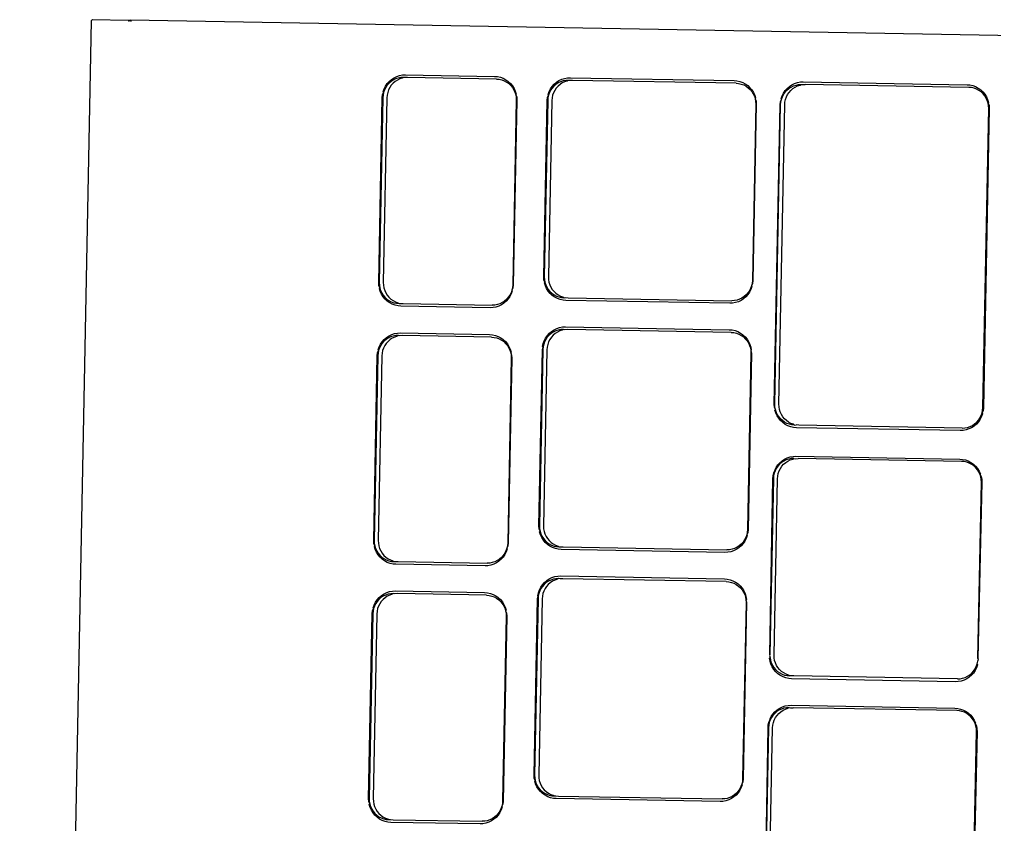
# Model space of a CAD drawing. Header units: millimetres. Extents: x 44692 to 172587, y -26854 to 14445.
# Drawn here: x 148764 to 148829.3, y -15363.8 to -15310 of the extents above; entities that cross this region are included whole.
import ezdxf

# ---------------------------------------------------------------- set-up
doc = ezdxf.new("R2010")
doc.units = ezdxf.units.MM
doc.header["$LTSCALE"] = 100
doc.layers.add('Muebles', color=112, linetype='Continuous')

msp = doc.modelspace()

# ---------------------------------------------------------------- linework, layer by layer
at = {"layer": 'Muebles'}
for p, q in [((148768.812, -15310.04), (148764.006, -15556.603)), ((148768.812, -15310.04), (148768.9, -15309.953)), ((148768.9, -15309.953), (148771.284, -15309.995)), ((148771.284, -15309.995), (148771.421, -15309.998)), ((148771.284, -15309.995), (148771.349, -15310.085)), ((148771.421, -15309.998), (148771.485, -15310.087)), ((148876.751, -15311.856), (148771.421, -15309.998)), ((148789.1, -15313.851), (148789.281, -15313.764)), ((148789.281, -15313.764), (148789.471, -15313.701)), ((148789.471, -15313.701), (148789.667, -15313.665)), ((148789.667, -15313.665), (148789.86, -15313.655)), ((148789.86, -15313.655), (148795.836, -15313.761)), ((148795.836, -15313.761), (148796.029, -15313.777)), ((148796.029, -15313.777), (148796.224, -15313.821)), ((148788.439, -15314.596), (148788.531, -15314.414)), ((148788.531, -15314.414), (148788.645, -15314.245)), ((148788.643, -15314.353), (148788.542, -15314.502)), ((148788.762, -15314.219), (148788.643, -15314.353)), ((148788.645, -15314.245), (148788.78, -15314.094)), ((148788.897, -15314.102), (148788.762, -15314.219)), ((148788.78, -15314.094), (148788.932, -15313.962)), ((148788.916, -15314.358), (148788.815, -15314.507)), ((148789.046, -15314.004), (148788.897, -15314.102)), ((148789.035, -15314.224), (148788.916, -15314.358)), ((148788.932, -15313.962), (148789.1, -15313.851)), ((148789.17, -15314.107), (148789.035, -15314.224)), ((148789.206, -15313.926), (148789.046, -15314.004)), ((148789.319, -15314.008), (148789.17, -15314.107)), ((148789.375, -15313.871), (148789.206, -15313.926)), ((148789.48, -15313.931), (148789.319, -15314.008)), ((148789.549, -15313.838), (148789.375, -15313.871)), ((148789.648, -15313.876), (148789.48, -15313.931)), ((148789.726, -15313.83), (148789.549, -15313.838)), ((148789.726, -15313.83), (148789.648, -15313.876)), ((148789.822, -15313.843), (148789.726, -15313.83)), ((148789.999, -15313.835), (148789.822, -15313.843)), ((148795.964, -15313.94), (148789.999, -15313.835)), ((148795.964, -15313.94), (148796.14, -15313.955)), ((148796.14, -15313.955), (148796.313, -15313.993)), ((148796.224, -15313.821), (148796.411, -15313.89)), ((148796.313, -15313.993), (148796.479, -15314.054)), ((148796.411, -15313.89), (148796.588, -15313.983)), ((148796.479, -15314.054), (148796.636, -15314.137)), ((148796.588, -15313.983), (148796.752, -15314.1)), ((148796.636, -15314.137), (148796.781, -15314.241)), ((148796.752, -15314.1), (148796.899, -15314.237)), ((148796.781, -15314.241), (148796.912, -15314.363)), ((148796.899, -15314.237), (148797.028, -15314.393)), ((148796.912, -15314.363), (148797.026, -15314.501)), ((148797.028, -15314.393), (148797.135, -15314.565)), ((148799.58, -15314.601), (148799.694, -15314.434)), ((148799.811, -15314.41), (148799.692, -15314.543)), ((148799.694, -15314.434), (148799.829, -15314.284)), ((148799.946, -15314.294), (148799.811, -15314.41)), ((148799.829, -15314.284), (148799.981, -15314.153)), ((148800.095, -15314.197), (148799.946, -15314.294)), ((148800.084, -15314.415), (148799.965, -15314.548)), ((148799.981, -15314.153), (148800.149, -15314.044)), ((148800.219, -15314.299), (148800.084, -15314.415)), ((148800.255, -15314.12), (148800.095, -15314.197)), ((148800.149, -15314.044), (148800.33, -15313.957)), ((148800.368, -15314.201), (148800.219, -15314.299)), ((148800.424, -15314.065), (148800.255, -15314.12)), ((148800.33, -15313.957), (148800.52, -15313.896)), ((148800.528, -15314.125), (148800.368, -15314.201)), ((148800.598, -15314.033), (148800.424, -15314.065)), ((148800.52, -15313.896), (148800.716, -15313.86)), ((148800.697, -15314.07), (148800.528, -15314.125)), ((148800.774, -15314.025), (148800.598, -15314.033)), ((148800.774, -15314.025), (148800.697, -15314.07)), ((148800.716, -15313.86), (148800.909, -15313.85)), ((148800.871, -15314.038), (148800.774, -15314.025)), ((148801.047, -15314.029), (148800.871, -15314.038)), ((148800.909, -15313.85), (148811.88, -15314.044)), ((148812.008, -15314.223), (148801.047, -15314.029)), ((148811.88, -15314.044), (148812.073, -15314.06)), ((148812.008, -15314.223), (148812.184, -15314.238)), ((148812.073, -15314.06), (148812.268, -15314.103)), ((148812.184, -15314.238), (148812.357, -15314.276)), ((148812.268, -15314.103), (148812.455, -15314.171)), ((148812.357, -15314.276), (148812.523, -15314.336)), ((148812.455, -15314.171), (148812.632, -15314.264)), ((148812.523, -15314.336), (148812.68, -15314.419)), ((148812.632, -15314.264), (148812.795, -15314.379)), ((148812.68, -15314.419), (148812.825, -15314.521)), ((148812.795, -15314.379), (148812.943, -15314.516)), ((148815.433, -15314.564), (148815.585, -15314.432)), ((148815.585, -15314.432), (148815.753, -15314.321)), ((148815.7, -15314.474), (148815.86, -15314.396)), ((148815.753, -15314.321), (148815.934, -15314.234)), ((148815.86, -15314.396), (148816.028, -15314.341)), ((148815.934, -15314.234), (148816.124, -15314.172)), ((148815.973, -15314.479), (148816.133, -15314.401)), ((148816.028, -15314.341), (148816.202, -15314.309)), ((148816.124, -15314.172), (148816.32, -15314.135)), ((148816.133, -15314.401), (148816.301, -15314.346)), ((148816.202, -15314.309), (148816.379, -15314.3)), ((148816.301, -15314.346), (148816.379, -15314.3)), ((148816.32, -15314.135), (148816.513, -15314.126)), ((148816.379, -15314.3), (148816.475, -15314.313)), ((148816.475, -15314.313), (148816.652, -15314.305)), ((148816.513, -15314.126), (148827.485, -15314.319)), ((148827.612, -15314.498), (148816.652, -15314.305)), ((148827.485, -15314.319), (148827.678, -15314.336)), ((148827.678, -15314.336), (148827.873, -15314.379)), ((148827.873, -15314.379), (148828.06, -15314.448)), ((148788.312, -15315.186), (148788.329, -15314.988)), ((148788.329, -15314.988), (148788.4, -15314.835)), ((148788.362, -15315.012), (148788.347, -15315.193)), ((148788.4, -15314.835), (148788.362, -15315.012)), ((148788.372, -15314.788), (148788.439, -15314.596)), ((148788.4, -15314.835), (148788.372, -15314.788)), ((148788.46, -15314.664), (148788.4, -15314.835)), ((148788.542, -15314.502), (148788.46, -15314.664)), ((148788.635, -15315.017), (148788.62, -15315.198)), ((148788.673, -15314.839), (148788.635, -15315.017)), ((148788.733, -15314.669), (148788.673, -15314.839)), ((148788.815, -15314.507), (148788.733, -15314.669)), ((148797.026, -15314.501), (148797.121, -15314.654)), ((148797.121, -15314.654), (148797.196, -15314.818)), ((148797.135, -15314.565), (148797.22, -15314.75)), ((148797.196, -15314.818), (148797.249, -15314.991)), ((148797.22, -15314.75), (148797.28, -15314.945)), ((148797.28, -15314.945), (148797.249, -15314.991)), ((148797.249, -15314.991), (148797.281, -15315.169)), ((148797.249, -15314.991), (148797.315, -15315.147)), ((148799.378, -15315.171), (148799.449, -15315.019)), ((148799.449, -15315.019), (148799.411, -15315.195)), ((148799.42, -15314.973), (148799.488, -15314.781)), ((148799.449, -15315.019), (148799.42, -15314.973)), ((148799.509, -15314.85), (148799.449, -15315.019)), ((148799.488, -15314.781), (148799.58, -15314.601)), ((148799.59, -15314.691), (148799.509, -15314.85)), ((148799.692, -15314.543), (148799.59, -15314.691)), ((148799.722, -15315.024), (148799.684, -15315.2)), ((148799.782, -15314.855), (148799.722, -15315.024)), ((148799.863, -15314.695), (148799.782, -15314.855)), ((148799.965, -15314.548), (148799.863, -15314.695)), ((148812.825, -15314.521), (148812.956, -15314.642)), ((148812.943, -15314.516), (148813.071, -15314.67)), ((148812.956, -15314.642), (148813.07, -15314.779)), ((148813.07, -15314.779), (148813.165, -15314.93)), ((148813.071, -15314.67), (148813.179, -15314.841)), ((148813.165, -15314.93), (148813.24, -15315.093)), ((148813.179, -15314.841), (148813.263, -15315.024)), ((148813.263, -15315.024), (148813.324, -15315.218)), ((148815.025, -15315.258), (148815.093, -15315.066)), ((148815.093, -15315.066), (148815.184, -15314.884)), ((148815.113, -15315.134), (148815.195, -15314.973)), ((148815.184, -15314.884), (148815.298, -15314.716)), ((148815.195, -15314.973), (148815.296, -15314.824)), ((148815.296, -15314.824), (148815.415, -15314.689)), ((148815.298, -15314.716), (148815.433, -15314.564)), ((148815.387, -15315.139), (148815.468, -15314.977)), ((148815.415, -15314.689), (148815.551, -15314.572)), ((148815.468, -15314.977), (148815.569, -15314.828)), ((148815.551, -15314.572), (148815.7, -15314.474)), ((148815.569, -15314.828), (148815.688, -15314.694)), ((148815.688, -15314.694), (148815.824, -15314.577)), ((148815.824, -15314.577), (148815.973, -15314.479)), ((148827.789, -15314.513), (148827.612, -15314.498)), ((148827.961, -15314.551), (148827.789, -15314.513)), ((148828.128, -15314.613), (148827.961, -15314.551)), ((148828.06, -15314.448), (148828.237, -15314.542)), ((148828.285, -15314.696), (148828.128, -15314.613)), ((148828.237, -15314.542), (148828.4, -15314.658)), ((148828.43, -15314.799), (148828.285, -15314.696)), ((148828.4, -15314.658), (148828.548, -15314.796)), ((148828.56, -15314.921), (148828.43, -15314.799)), ((148828.548, -15314.796), (148828.676, -15314.952)), ((148828.674, -15315.06), (148828.56, -15314.921)), ((148828.77, -15315.212), (148828.674, -15315.06)), ((148828.676, -15314.952), (148828.784, -15315.124)), ((148788.071, -15327.559), (148788.312, -15315.186)), ((148788.347, -15315.193), (148788.106, -15327.554)), ((148788.62, -15315.198), (148788.379, -15327.559)), ((148797.289, -15315.35), (148797.048, -15327.712)), ((148797.324, -15315.345), (148797.083, -15327.718)), ((148797.281, -15315.169), (148797.289, -15315.35)), ((148797.315, -15315.147), (148797.324, -15315.345)), ((148799.131, -15327.185), (148799.361, -15315.368)), ((148799.396, -15315.374), (148799.166, -15327.179)), ((148799.361, -15315.368), (148799.378, -15315.171)), ((148799.411, -15315.195), (148799.396, -15315.374)), ((148799.669, -15315.379), (148799.439, -15327.184)), ((148799.684, -15315.2), (148799.669, -15315.379)), ((148813.333, -15315.62), (148813.103, -15327.425)), ((148813.368, -15315.615), (148813.138, -15327.432)), ((148813.24, -15315.093), (148813.294, -15315.264)), ((148813.324, -15315.218), (148813.294, -15315.264)), ((148813.294, -15315.264), (148813.325, -15315.44)), ((148813.294, -15315.264), (148813.359, -15315.418)), ((148813.325, -15315.44), (148813.333, -15315.62)), ((148813.359, -15315.418), (148813.368, -15315.615)), ((148814.575, -15335.695), (148814.965, -15315.657)), ((148814.61, -15335.69), (148815, -15315.663)), ((148814.883, -15335.695), (148815.273, -15315.668)), ((148814.965, -15315.657), (148814.982, -15315.458)), ((148814.982, -15315.458), (148815.053, -15315.305)), ((148815, -15315.663), (148815.015, -15315.482)), ((148815.015, -15315.482), (148815.053, -15315.305)), ((148815.053, -15315.305), (148815.025, -15315.258)), ((148815.053, -15315.305), (148815.113, -15315.134)), ((148815.273, -15315.668), (148815.288, -15315.487)), ((148815.288, -15315.487), (148815.326, -15315.31)), ((148815.326, -15315.31), (148815.387, -15315.139)), ((148828.845, -15315.376), (148828.77, -15315.212)), ((148828.784, -15315.124), (148828.868, -15315.309)), ((148828.898, -15315.549), (148828.845, -15315.376)), ((148828.868, -15315.309), (148828.928, -15315.504)), ((148828.928, -15315.504), (148828.898, -15315.549)), ((148828.929, -15315.728), (148828.898, -15315.549)), ((148828.898, -15315.549), (148828.963, -15315.705)), ((148828.937, -15315.909), (148828.929, -15315.728)), ((148828.963, -15315.705), (148828.972, -15315.904)), ((148828.547, -15335.936), (148828.937, -15315.909)), ((148828.972, -15315.904), (148828.582, -15335.942)), ((148799.14, -15327.382), (148799.131, -15327.185)), ((148799.205, -15327.536), (148799.14, -15327.382)), ((148799.166, -15327.179), (148799.174, -15327.359)), ((148799.174, -15327.359), (148799.205, -15327.536)), ((148799.439, -15327.184), (148799.447, -15327.364)), ((148799.447, -15327.364), (148799.478, -15327.54)), ((148813.103, -15327.425), (148813.088, -15327.604)), ((148813.138, -15327.432), (148813.121, -15327.628)), ((148788.08, -15327.758), (148788.071, -15327.559)), ((148788.145, -15327.914), (148788.08, -15327.758)), ((148788.106, -15327.554), (148788.114, -15327.736)), ((148788.114, -15327.736), (148788.145, -15327.914)), ((148788.115, -15327.959), (148788.145, -15327.914)), ((148788.175, -15328.154), (148788.115, -15327.959)), ((148788.145, -15327.914), (148788.199, -15328.087)), ((148788.199, -15328.087), (148788.274, -15328.251)), ((148788.379, -15327.559), (148788.387, -15327.74)), ((148788.387, -15327.74), (148788.418, -15327.919)), ((148788.418, -15327.919), (148788.472, -15328.092)), ((148788.472, -15328.092), (148788.547, -15328.256)), ((148796.995, -15328.07), (148796.934, -15328.241)), ((148797.023, -15328.117), (148796.955, -15328.309)), ((148797.033, -15327.893), (148796.995, -15328.07)), ((148797.066, -15327.917), (148796.995, -15328.07)), ((148796.995, -15328.07), (148797.023, -15328.117)), ((148797.048, -15327.712), (148797.033, -15327.893)), ((148797.083, -15327.718), (148797.066, -15327.917)), ((148799.175, -15327.581), (148799.205, -15327.536)), ((148799.235, -15327.775), (148799.175, -15327.581)), ((148799.205, -15327.536), (148799.258, -15327.707)), ((148799.32, -15327.958), (148799.235, -15327.775)), ((148799.258, -15327.707), (148799.334, -15327.869)), ((148799.427, -15328.129), (148799.32, -15327.958)), ((148799.334, -15327.869), (148799.429, -15328.02)), ((148799.556, -15328.284), (148799.427, -15328.129)), ((148799.429, -15328.02), (148799.543, -15328.157)), ((148799.478, -15327.54), (148799.532, -15327.712)), ((148799.532, -15327.712), (148799.607, -15327.874)), ((148799.607, -15327.874), (148799.702, -15328.025)), ((148799.702, -15328.025), (148799.816, -15328.162)), ((148812.908, -15328.109), (148812.807, -15328.256)), ((148812.99, -15327.949), (148812.908, -15328.109)), ((148813.01, -15328.018), (148812.918, -15328.198)), ((148813.05, -15327.78), (148812.99, -15327.949)), ((148813.078, -15327.827), (148813.01, -15328.018)), ((148813.088, -15327.604), (148813.05, -15327.78)), ((148813.121, -15327.628), (148813.05, -15327.78)), ((148813.05, -15327.78), (148813.078, -15327.827)), ((148788.26, -15328.339), (148788.175, -15328.154)), ((148788.367, -15328.511), (148788.26, -15328.339)), ((148788.274, -15328.251), (148788.369, -15328.404)), ((148788.496, -15328.668), (148788.367, -15328.511)), ((148788.369, -15328.404), (148788.483, -15328.542)), ((148788.483, -15328.542), (148788.614, -15328.664)), ((148788.643, -15328.805), (148788.496, -15328.668)), ((148788.547, -15328.256), (148788.642, -15328.408)), ((148788.614, -15328.664), (148788.759, -15328.767)), ((148788.642, -15328.408), (148788.756, -15328.547)), ((148788.806, -15328.922), (148788.643, -15328.805)), ((148788.756, -15328.547), (148788.887, -15328.669)), ((148788.759, -15328.767), (148788.916, -15328.85)), ((148788.887, -15328.669), (148789.032, -15328.772)), ((148789.032, -15328.772), (148789.189, -15328.855)), ((148796.497, -15328.803), (148796.348, -15328.901)), ((148796.633, -15328.686), (148796.497, -15328.803)), ((148796.749, -15328.659), (148796.615, -15328.811)), ((148796.752, -15328.551), (148796.633, -15328.686)), ((148796.864, -15328.491), (148796.749, -15328.659)), ((148796.853, -15328.402), (148796.752, -15328.551)), ((148796.934, -15328.241), (148796.853, -15328.402)), ((148796.955, -15328.309), (148796.864, -15328.491)), ((148799.543, -15328.157), (148799.673, -15328.278)), ((148799.703, -15328.42), (148799.556, -15328.284)), ((148799.673, -15328.278), (148799.818, -15328.381)), ((148799.867, -15328.535), (148799.703, -15328.42)), ((148799.816, -15328.162), (148799.946, -15328.283)), ((148799.818, -15328.381), (148799.976, -15328.463)), ((148800.044, -15328.628), (148799.867, -15328.535)), ((148799.946, -15328.283), (148800.092, -15328.385)), ((148799.976, -15328.463), (148800.142, -15328.524)), ((148800.231, -15328.696), (148800.044, -15328.628)), ((148800.092, -15328.385), (148800.249, -15328.468)), ((148800.142, -15328.524), (148800.315, -15328.562)), ((148800.425, -15328.739), (148800.231, -15328.696)), ((148800.249, -15328.468), (148800.415, -15328.528)), ((148800.315, -15328.562), (148800.491, -15328.576)), ((148800.415, -15328.528), (148800.491, -15328.576)), ((148800.618, -15328.755), (148800.425, -15328.739)), ((148800.491, -15328.576), (148800.588, -15328.566)), ((148800.588, -15328.566), (148800.764, -15328.581)), ((148811.59, -15328.949), (148800.618, -15328.755)), ((148800.764, -15328.581), (148811.724, -15328.775)), ((148811.901, -15328.766), (148811.724, -15328.775)), ((148812.075, -15328.734), (148811.901, -15328.766)), ((148812.244, -15328.679), (148812.075, -15328.734)), ((148812.349, -15328.755), (148812.169, -15328.842)), ((148812.404, -15328.603), (148812.244, -15328.679)), ((148812.517, -15328.646), (148812.349, -15328.755)), ((148812.553, -15328.505), (148812.404, -15328.603)), ((148812.67, -15328.515), (148812.517, -15328.646)), ((148812.688, -15328.389), (148812.553, -15328.505)), ((148812.804, -15328.365), (148812.67, -15328.515)), ((148812.807, -15328.256), (148812.688, -15328.389)), ((148812.918, -15328.198), (148812.804, -15328.365)), ((148788.983, -15329.015), (148788.806, -15328.922)), ((148788.916, -15328.85), (148789.082, -15328.912)), ((148789.171, -15329.084), (148788.983, -15329.015)), ((148789.082, -15328.912), (148789.255, -15328.95)), ((148789.365, -15329.128), (148789.171, -15329.084)), ((148789.189, -15328.855), (148789.355, -15328.916)), ((148789.255, -15328.95), (148789.431, -15328.965)), ((148789.355, -15328.916), (148789.431, -15328.965)), ((148789.558, -15329.144), (148789.365, -15329.128)), ((148789.431, -15328.965), (148789.528, -15328.955)), ((148789.528, -15328.955), (148789.704, -15328.97)), ((148795.535, -15329.249), (148789.558, -15329.144)), ((148789.704, -15328.97), (148795.669, -15329.075)), ((148795.728, -15329.24), (148795.535, -15329.249)), ((148795.846, -15329.066), (148795.669, -15329.075)), ((148795.924, -15329.203), (148795.728, -15329.24)), ((148796.02, -15329.034), (148795.846, -15329.066)), ((148796.114, -15329.141), (148795.924, -15329.203)), ((148796.188, -15328.979), (148796.02, -15329.034)), ((148796.295, -15329.054), (148796.114, -15329.141)), ((148796.348, -15328.901), (148796.188, -15328.979)), ((148796.463, -15328.943), (148796.295, -15329.054)), ((148796.615, -15328.811), (148796.463, -15328.943)), ((148811.783, -15328.939), (148811.59, -15328.949)), ((148811.979, -15328.903), (148811.783, -15328.939)), ((148812.169, -15328.842), (148811.979, -15328.903)), ((148799.656, -15330.829), (148799.824, -15330.72)), ((148799.824, -15330.72), (148800.005, -15330.633)), ((148800.099, -15330.743), (148799.93, -15330.798)), ((148800.005, -15330.633), (148800.194, -15330.572)), ((148800.273, -15330.711), (148800.099, -15330.743)), ((148800.194, -15330.572), (148800.39, -15330.536)), ((148800.372, -15330.748), (148800.203, -15330.803)), ((148800.449, -15330.702), (148800.273, -15330.711)), ((148800.449, -15330.702), (148800.372, -15330.748)), ((148800.39, -15330.536), (148800.584, -15330.526)), ((148800.546, -15330.716), (148800.449, -15330.702)), ((148800.722, -15330.707), (148800.546, -15330.716)), ((148800.584, -15330.526), (148811.555, -15330.72)), ((148811.683, -15330.901), (148800.722, -15330.707)), ((148811.555, -15330.72), (148811.748, -15330.736)), ((148811.748, -15330.736), (148811.943, -15330.779)), ((148788.308, -15331.522), (148788.443, -15331.37)), ((148788.561, -15331.378), (148788.425, -15331.495)), ((148788.443, -15331.37), (148788.595, -15331.238)), ((148788.71, -15331.28), (148788.561, -15331.378)), ((148788.595, -15331.238), (148788.763, -15331.127)), ((148788.834, -15331.383), (148788.698, -15331.5)), ((148788.87, -15331.202), (148788.71, -15331.28)), ((148788.763, -15331.127), (148788.944, -15331.04)), ((148788.983, -15331.284), (148788.834, -15331.383)), ((148789.038, -15331.147), (148788.87, -15331.202)), ((148788.944, -15331.04), (148789.134, -15330.978)), ((148789.143, -15331.207), (148788.983, -15331.284)), ((148789.212, -15331.114), (148789.038, -15331.147)), ((148789.134, -15330.978), (148789.33, -15330.941)), ((148789.311, -15331.152), (148789.143, -15331.207)), ((148789.389, -15331.106), (148789.212, -15331.114)), ((148789.389, -15331.106), (148789.311, -15331.152)), ((148789.33, -15330.941), (148789.523, -15330.932)), ((148789.485, -15331.119), (148789.389, -15331.106)), ((148789.662, -15331.111), (148789.485, -15331.119)), ((148789.523, -15330.932), (148795.5, -15331.037)), ((148795.627, -15331.216), (148789.662, -15331.111)), ((148795.5, -15331.037), (148795.693, -15331.054)), ((148795.627, -15331.216), (148795.803, -15331.231)), ((148795.693, -15331.054), (148795.887, -15331.097)), ((148795.803, -15331.231), (148795.976, -15331.269)), ((148795.887, -15331.097), (148796.075, -15331.166)), ((148795.976, -15331.269), (148796.142, -15331.33)), ((148796.075, -15331.166), (148796.252, -15331.259)), ((148796.142, -15331.33), (148796.299, -15331.413)), ((148796.252, -15331.259), (148796.415, -15331.376)), ((148796.299, -15331.413), (148796.444, -15331.517)), ((148796.415, -15331.376), (148796.562, -15331.513)), ((148799.163, -15331.457), (148799.255, -15331.277)), ((148799.265, -15331.368), (148799.184, -15331.528)), ((148799.255, -15331.277), (148799.369, -15331.11)), ((148799.366, -15331.221), (148799.265, -15331.368)), ((148799.486, -15331.088), (148799.366, -15331.221)), ((148799.369, -15331.11), (148799.504, -15330.96)), ((148799.538, -15331.373), (148799.457, -15331.533)), ((148799.621, -15330.972), (148799.486, -15331.088)), ((148799.504, -15330.96), (148799.656, -15330.829)), ((148799.64, -15331.226), (148799.538, -15331.373)), ((148799.77, -15330.874), (148799.621, -15330.972)), ((148799.759, -15331.093), (148799.64, -15331.226)), ((148799.894, -15330.976), (148799.759, -15331.093)), ((148799.93, -15330.798), (148799.77, -15330.874)), ((148800.043, -15330.879), (148799.894, -15330.976)), ((148800.203, -15330.803), (148800.043, -15330.879)), ((148811.683, -15330.901), (148811.859, -15330.915)), ((148811.859, -15330.915), (148812.032, -15330.953)), ((148811.943, -15330.779), (148812.13, -15330.847)), ((148812.032, -15330.953), (148812.198, -15331.014)), ((148812.13, -15330.847), (148812.307, -15330.94)), ((148812.198, -15331.014), (148812.355, -15331.096)), ((148812.307, -15330.94), (148812.47, -15331.055)), ((148812.355, -15331.096), (148812.5, -15331.199)), ((148812.47, -15331.055), (148812.617, -15331.192)), ((148812.5, -15331.199), (148812.631, -15331.32)), ((148812.617, -15331.192), (148812.746, -15331.346)), ((148812.631, -15331.32), (148812.745, -15331.457)), ((148812.746, -15331.346), (148812.854, -15331.517)), ((148788.035, -15332.064), (148788.103, -15331.872)), ((148788.063, -15332.111), (148788.035, -15332.064)), ((148788.124, -15331.94), (148788.063, -15332.111)), ((148788.103, -15331.872), (148788.194, -15331.69)), ((148788.205, -15331.779), (148788.124, -15331.94)), ((148788.194, -15331.69), (148788.308, -15331.522)), ((148788.306, -15331.629), (148788.205, -15331.779)), ((148788.425, -15331.495), (148788.306, -15331.629)), ((148788.397, -15331.945), (148788.336, -15332.115)), ((148788.478, -15331.783), (148788.397, -15331.945)), ((148788.579, -15331.634), (148788.478, -15331.783)), ((148788.698, -15331.5), (148788.579, -15331.634)), ((148796.444, -15331.517), (148796.575, -15331.639)), ((148796.562, -15331.513), (148796.691, -15331.67)), ((148796.575, -15331.639), (148796.689, -15331.777)), ((148796.689, -15331.777), (148796.784, -15331.93)), ((148796.691, -15331.67), (148796.798, -15331.842)), ((148796.784, -15331.93), (148796.859, -15332.094)), ((148796.798, -15331.842), (148796.883, -15332.027)), ((148796.883, -15332.027), (148796.943, -15332.222)), ((148798.806, -15343.861), (148799.036, -15332.043)), ((148799.071, -15332.052), (148798.841, -15343.857)), ((148799.036, -15332.043), (148799.086, -15331.873)), ((148799.052, -15331.847), (148799.095, -15331.648)), ((148799.086, -15331.873), (148799.052, -15331.847)), ((148799.086, -15331.873), (148799.071, -15332.052)), ((148799.124, -15331.697), (148799.086, -15331.873)), ((148799.095, -15331.648), (148799.163, -15331.457)), ((148799.344, -15332.057), (148799.114, -15343.862)), ((148799.184, -15331.528), (148799.124, -15331.697)), ((148799.359, -15331.878), (148799.344, -15332.057)), ((148799.397, -15331.702), (148799.359, -15331.878)), ((148799.457, -15331.533), (148799.397, -15331.702)), ((148812.745, -15331.457), (148812.84, -15331.608)), ((148812.84, -15331.608), (148812.915, -15331.77)), ((148812.854, -15331.517), (148812.938, -15331.7)), ((148812.915, -15331.77), (148812.969, -15331.941)), ((148812.938, -15331.7), (148812.999, -15331.894)), ((148812.969, -15331.941), (148813, -15332.118)), ((148812.999, -15331.894), (148813.034, -15332.094)), ((148787.734, -15344.836), (148787.975, -15332.463)), ((148788.01, -15332.469), (148787.769, -15344.83)), ((148787.975, -15332.463), (148787.992, -15332.264)), ((148787.992, -15332.264), (148788.063, -15332.111)), ((148788.025, -15332.288), (148788.01, -15332.469)), ((148788.063, -15332.111), (148788.025, -15332.288)), ((148788.283, -15332.474), (148788.042, -15344.835)), ((148788.298, -15332.293), (148788.283, -15332.474)), ((148788.336, -15332.115), (148788.298, -15332.293)), ((148796.952, -15332.627), (148796.711, -15344.988)), ((148796.987, -15332.622), (148796.746, -15344.995)), ((148796.859, -15332.094), (148796.913, -15332.267)), ((148796.943, -15332.222), (148796.913, -15332.267)), ((148796.913, -15332.267), (148796.944, -15332.445)), ((148796.913, -15332.267), (148796.978, -15332.423)), ((148796.944, -15332.445), (148796.952, -15332.627)), ((148796.978, -15332.423), (148796.987, -15332.622)), ((148813.008, -15332.298), (148812.778, -15344.103)), ((148813.043, -15332.291), (148812.813, -15344.108)), ((148813.034, -15332.094), (148813, -15332.118)), ((148813, -15332.118), (148813.008, -15332.298)), ((148813, -15332.118), (148813.043, -15332.291)), ((148814.584, -15335.894), (148814.575, -15335.695)), ((148814.649, -15336.05), (148814.584, -15335.894)), ((148814.618, -15335.871), (148814.61, -15335.69)), ((148814.649, -15336.05), (148814.618, -15335.871)), ((148814.891, -15335.876), (148814.883, -15335.695)), ((148814.922, -15336.055), (148814.891, -15335.876)), ((148828.532, -15336.117), (148828.547, -15335.936)), ((148828.582, -15335.942), (148828.565, -15336.141)), ((148814.619, -15336.095), (148814.649, -15336.05)), ((148814.679, -15336.29), (148814.619, -15336.095)), ((148814.702, -15336.223), (148814.649, -15336.05)), ((148814.763, -15336.475), (148814.679, -15336.29)), ((148814.777, -15336.387), (148814.702, -15336.223)), ((148814.871, -15336.647), (148814.763, -15336.475)), ((148814.873, -15336.539), (148814.777, -15336.387)), ((148814.987, -15336.678), (148814.873, -15336.539)), ((148814.975, -15336.227), (148814.922, -15336.055)), ((148815.05, -15336.392), (148814.975, -15336.227)), ((148815.146, -15336.544), (148815.05, -15336.392)), ((148815.26, -15336.683), (148815.146, -15336.544)), ((148828.251, -15336.775), (148828.352, -15336.626)), ((148828.352, -15336.626), (148828.433, -15336.465)), ((148828.454, -15336.533), (148828.363, -15336.715)), ((148828.433, -15336.465), (148828.494, -15336.294)), ((148828.522, -15336.341), (148828.454, -15336.533)), ((148828.494, -15336.294), (148828.532, -15336.117)), ((148828.565, -15336.141), (148828.494, -15336.294)), ((148828.494, -15336.294), (148828.522, -15336.341)), ((148814.999, -15336.803), (148814.871, -15336.647)), ((148815.117, -15336.8), (148814.987, -15336.678)), ((148815.147, -15336.941), (148814.999, -15336.803)), ((148815.262, -15336.903), (148815.117, -15336.8)), ((148815.31, -15337.057), (148815.147, -15336.941)), ((148815.39, -15336.805), (148815.26, -15336.683)), ((148815.419, -15336.986), (148815.262, -15336.903)), ((148815.487, -15337.151), (148815.31, -15337.057)), ((148815.535, -15336.908), (148815.39, -15336.805)), ((148815.586, -15337.047), (148815.419, -15336.986)), ((148815.674, -15337.22), (148815.487, -15337.151)), ((148815.692, -15336.991), (148815.535, -15336.908)), ((148815.758, -15337.086), (148815.586, -15337.047)), ((148815.869, -15337.263), (148815.674, -15337.22)), ((148815.859, -15337.052), (148815.692, -15336.991)), ((148815.935, -15337.101), (148815.758, -15337.086)), ((148815.935, -15337.101), (148815.859, -15337.052)), ((148816.062, -15337.28), (148815.869, -15337.263)), ((148815.935, -15337.101), (148816.031, -15337.091)), ((148816.208, -15337.106), (148816.031, -15337.091)), ((148827.034, -15337.473), (148816.062, -15337.28)), ((148827.168, -15337.299), (148816.208, -15337.106)), ((148827.168, -15337.299), (148827.345, -15337.29)), ((148827.345, -15337.29), (148827.519, -15337.258)), ((148827.519, -15337.258), (148827.687, -15337.203)), ((148827.794, -15337.278), (148827.613, -15337.365)), ((148827.687, -15337.203), (148827.847, -15337.125)), ((148827.962, -15337.167), (148827.794, -15337.278)), ((148827.847, -15337.125), (148827.996, -15337.027)), ((148828.114, -15337.035), (148827.962, -15337.167)), ((148827.996, -15337.027), (148828.132, -15336.91)), ((148828.249, -15336.883), (148828.114, -15337.035)), ((148828.132, -15336.91), (148828.251, -15336.775)), ((148828.363, -15336.715), (148828.249, -15336.883)), ((148827.227, -15337.464), (148827.034, -15337.473)), ((148827.423, -15337.427), (148827.227, -15337.464)), ((148827.613, -15337.365), (148827.423, -15337.427)), ((148815.446, -15339.293), (148815.636, -15339.232)), ((148815.636, -15339.232), (148815.832, -15339.196)), ((148815.832, -15339.196), (148816.025, -15339.186)), ((148816.025, -15339.186), (148826.996, -15339.38)), ((148814.696, -15339.937), (148814.811, -15339.77)), ((148814.808, -15339.857), (148814.707, -15340.005)), ((148814.927, -15339.724), (148814.808, -15339.857)), ((148814.811, -15339.77), (148814.945, -15339.62)), ((148815.063, -15339.608), (148814.927, -15339.724)), ((148814.945, -15339.62), (148815.098, -15339.489)), ((148814.98, -15340.009), (148815.081, -15339.862)), ((148815.211, -15339.511), (148815.063, -15339.608)), ((148815.081, -15339.862), (148815.2, -15339.729)), ((148815.098, -15339.489), (148815.265, -15339.38)), ((148815.2, -15339.729), (148815.336, -15339.613)), ((148815.372, -15339.434), (148815.211, -15339.511)), ((148815.265, -15339.38), (148815.446, -15339.293)), ((148815.336, -15339.613), (148815.485, -15339.516)), ((148815.54, -15339.379), (148815.372, -15339.434)), ((148815.485, -15339.516), (148815.645, -15339.439)), ((148815.714, -15339.347), (148815.54, -15339.379)), ((148815.645, -15339.439), (148815.813, -15339.384)), ((148815.891, -15339.339), (148815.714, -15339.347)), ((148815.813, -15339.384), (148815.891, -15339.339)), ((148815.891, -15339.339), (148815.987, -15339.352)), ((148815.987, -15339.352), (148816.164, -15339.343)), ((148827.124, -15339.537), (148816.164, -15339.343)), ((148826.996, -15339.38), (148827.189, -15339.396)), ((148827.301, -15339.552), (148827.124, -15339.537)), ((148827.189, -15339.396), (148827.384, -15339.439)), ((148827.473, -15339.59), (148827.301, -15339.552)), ((148827.384, -15339.439), (148827.571, -15339.507)), ((148827.64, -15339.65), (148827.473, -15339.59)), ((148827.571, -15339.507), (148827.748, -15339.6)), ((148827.797, -15339.733), (148827.64, -15339.65)), ((148827.748, -15339.6), (148827.911, -15339.715)), ((148827.942, -15339.835), (148827.797, -15339.733)), ((148827.911, -15339.715), (148828.059, -15339.852)), ((148828.072, -15339.956), (148827.942, -15339.835)), ((148828.059, -15339.852), (148828.187, -15340.006)), ((148814.477, -15340.703), (148814.494, -15340.507)), ((148814.494, -15340.507), (148814.537, -15340.308)), ((148814.528, -15340.509), (148814.512, -15340.688)), ((148814.565, -15340.333), (148814.528, -15340.509)), ((148814.537, -15340.308), (148814.626, -15340.164)), ((148814.626, -15340.164), (148814.565, -15340.333)), ((148814.604, -15340.117), (148814.696, -15339.937)), ((148814.626, -15340.164), (148814.604, -15340.117)), ((148814.707, -15340.005), (148814.626, -15340.164)), ((148814.786, -15340.693), (148814.801, -15340.514)), ((148814.801, -15340.514), (148814.838, -15340.338)), ((148814.838, -15340.338), (148814.899, -15340.169)), ((148814.899, -15340.169), (148814.98, -15340.009)), ((148828.186, -15340.093), (148828.072, -15339.956)), ((148828.282, -15340.244), (148828.186, -15340.093)), ((148828.187, -15340.006), (148828.295, -15340.177)), ((148828.357, -15340.407), (148828.282, -15340.244)), ((148828.295, -15340.177), (148828.38, -15340.36)), ((148828.38, -15340.36), (148828.357, -15340.407)), ((148828.41, -15340.578), (148828.357, -15340.407)), ((148828.357, -15340.407), (148828.44, -15340.554)), ((148828.44, -15340.554), (148828.475, -15340.753)), ((148814.512, -15340.688), (148814.282, -15352.493)), ((148814.282, -15352.493), (148814.477, -15340.703)), ((148814.555, -15352.498), (148814.786, -15340.693)), ((148828.219, -15352.739), (148828.449, -15340.934)), ((148828.484, -15340.95), (148828.219, -15352.739)), ((148828.441, -15340.754), (148828.41, -15340.578)), ((148828.449, -15340.934), (148828.441, -15340.754)), ((148828.475, -15340.753), (148828.484, -15340.95)), ((148798.814, -15344.058), (148798.806, -15343.861)), ((148798.88, -15344.213), (148798.814, -15344.058)), ((148798.841, -15343.857), (148798.849, -15344.037)), ((148798.849, -15344.037), (148798.88, -15344.213)), ((148798.85, -15344.257), (148798.88, -15344.213)), ((148798.91, -15344.451), (148798.85, -15344.257)), ((148798.88, -15344.213), (148798.933, -15344.384)), ((148798.995, -15344.634), (148798.91, -15344.451)), ((148798.933, -15344.384), (148799.008, -15344.547)), ((148799.114, -15343.862), (148799.122, -15344.041)), ((148799.122, -15344.041), (148799.153, -15344.218)), ((148799.153, -15344.218), (148799.206, -15344.389)), ((148799.206, -15344.389), (148799.281, -15344.552)), ((148812.725, -15344.458), (148812.664, -15344.627)), ((148812.763, -15344.282), (148812.725, -15344.458)), ((148812.796, -15344.304), (148812.725, -15344.458)), ((148812.725, -15344.458), (148812.753, -15344.503)), ((148812.778, -15344.103), (148812.763, -15344.282)), ((148812.813, -15344.108), (148812.796, -15344.304)), ((148787.743, -15345.034), (148787.734, -15344.836)), ((148787.808, -15345.19), (148787.743, -15345.034)), ((148787.769, -15344.83), (148787.777, -15345.012)), ((148787.777, -15345.012), (148787.808, -15345.19)), ((148788.042, -15344.835), (148788.05, -15345.016)), ((148788.05, -15345.016), (148788.081, -15345.195)), ((148796.711, -15344.988), (148796.696, -15345.169)), ((148796.746, -15344.995), (148796.729, -15345.193)), ((148799.102, -15344.805), (148798.995, -15344.634)), ((148799.008, -15344.547), (148799.104, -15344.698)), ((148799.231, -15344.96), (148799.102, -15344.805)), ((148799.104, -15344.698), (148799.218, -15344.835)), ((148799.218, -15344.835), (148799.348, -15344.956)), ((148799.378, -15345.096), (148799.231, -15344.96)), ((148799.281, -15344.552), (148799.377, -15344.703)), ((148799.348, -15344.956), (148799.493, -15345.058)), ((148799.377, -15344.703), (148799.491, -15344.84)), ((148799.542, -15345.211), (148799.378, -15345.096)), ((148799.491, -15344.84), (148799.621, -15344.961)), ((148799.493, -15345.058), (148799.65, -15345.141)), ((148799.621, -15344.961), (148799.766, -15345.063)), ((148799.766, -15345.063), (148799.923, -15345.145)), ((148812.363, -15345.067), (148812.228, -15345.183)), ((148812.479, -15345.041), (148812.345, -15345.191)), ((148812.482, -15344.934), (148812.363, -15345.067)), ((148812.593, -15344.874), (148812.479, -15345.041)), ((148812.583, -15344.786), (148812.482, -15344.934)), ((148812.664, -15344.627), (148812.583, -15344.786)), ((148812.685, -15344.694), (148812.593, -15344.874)), ((148812.753, -15344.503), (148812.685, -15344.694)), ((148787.778, -15345.236), (148787.808, -15345.19)), ((148787.838, -15345.431), (148787.778, -15345.236)), ((148787.808, -15345.19), (148787.862, -15345.363)), ((148787.923, -15345.616), (148787.838, -15345.431)), ((148787.862, -15345.363), (148787.937, -15345.527)), ((148788.03, -15345.788), (148787.923, -15345.616)), ((148787.937, -15345.527), (148788.032, -15345.68)), ((148788.159, -15345.944), (148788.03, -15345.788)), ((148788.032, -15345.68), (148788.146, -15345.818)), ((148788.081, -15345.195), (148788.135, -15345.368)), ((148788.135, -15345.368), (148788.21, -15345.532)), ((148788.21, -15345.532), (148788.305, -15345.684)), ((148788.305, -15345.684), (148788.419, -15345.823)), ((148796.527, -15345.767), (148796.413, -15345.936)), ((148796.516, -15345.678), (148796.415, -15345.827)), ((148796.598, -15345.517), (148796.516, -15345.678)), ((148796.619, -15345.585), (148796.527, -15345.767)), ((148796.658, -15345.346), (148796.598, -15345.517)), ((148796.686, -15345.393), (148796.619, -15345.585)), ((148796.696, -15345.169), (148796.658, -15345.346)), ((148796.729, -15345.193), (148796.658, -15345.346)), ((148796.658, -15345.346), (148796.686, -15345.393)), ((148799.719, -15345.304), (148799.542, -15345.211)), ((148799.65, -15345.141), (148799.817, -15345.201)), ((148799.906, -15345.372), (148799.719, -15345.304)), ((148799.817, -15345.201), (148799.989, -15345.239)), ((148800.1, -15345.415), (148799.906, -15345.372)), ((148799.923, -15345.145), (148800.09, -15345.206)), ((148799.989, -15345.239), (148800.166, -15345.254)), ((148800.09, -15345.206), (148800.166, -15345.254)), ((148800.293, -15345.431), (148800.1, -15345.415)), ((148800.166, -15345.254), (148800.262, -15345.244)), ((148800.262, -15345.244), (148800.439, -15345.259)), ((148811.265, -15345.625), (148800.293, -15345.431)), ((148800.439, -15345.259), (148811.399, -15345.452)), ((148811.458, -15345.615), (148811.265, -15345.625)), ((148811.576, -15345.444), (148811.399, -15345.452)), ((148811.654, -15345.579), (148811.458, -15345.615)), ((148811.75, -15345.412), (148811.576, -15345.444)), ((148811.844, -15345.518), (148811.654, -15345.579)), ((148811.918, -15345.357), (148811.75, -15345.412)), ((148812.024, -15345.431), (148811.844, -15345.518)), ((148812.079, -15345.28), (148811.918, -15345.357)), ((148812.192, -15345.322), (148812.024, -15345.431)), ((148812.228, -15345.183), (148812.079, -15345.28)), ((148812.345, -15345.191), (148812.192, -15345.322)), ((148788.146, -15345.818), (148788.277, -15345.94)), ((148788.306, -15346.081), (148788.159, -15345.944)), ((148788.277, -15345.94), (148788.422, -15346.043)), ((148788.47, -15346.198), (148788.306, -15346.081)), ((148788.419, -15345.823), (148788.55, -15345.945)), ((148788.422, -15346.043), (148788.579, -15346.126)), ((148788.647, -15346.291), (148788.47, -15346.198)), ((148788.55, -15345.945), (148788.695, -15346.048)), ((148788.579, -15346.126), (148788.745, -15346.188)), ((148788.834, -15346.36), (148788.647, -15346.291)), ((148788.695, -15346.048), (148788.852, -15346.131)), ((148788.745, -15346.188), (148788.918, -15346.226)), ((148789.029, -15346.404), (148788.834, -15346.36)), ((148788.852, -15346.131), (148789.018, -15346.192)), ((148788.918, -15346.226), (148789.094, -15346.241)), ((148789.018, -15346.192), (148789.094, -15346.241)), ((148789.222, -15346.42), (148789.029, -15346.404)), ((148789.094, -15346.241), (148789.191, -15346.231)), ((148789.191, -15346.231), (148789.367, -15346.246)), ((148795.198, -15346.526), (148789.222, -15346.42)), ((148789.367, -15346.246), (148795.332, -15346.351)), ((148795.509, -15346.342), (148795.332, -15346.351)), ((148795.683, -15346.31), (148795.509, -15346.342)), ((148795.777, -15346.417), (148795.587, -15346.48)), ((148795.851, -15346.255), (148795.683, -15346.31)), ((148795.958, -15346.33), (148795.777, -15346.417)), ((148796.012, -15346.177), (148795.851, -15346.255)), ((148796.126, -15346.219), (148795.958, -15346.33)), ((148796.161, -15346.079), (148796.012, -15346.177)), ((148796.278, -15346.087), (148796.126, -15346.219)), ((148796.296, -15345.962), (148796.161, -15346.079)), ((148796.413, -15345.936), (148796.278, -15346.087)), ((148796.415, -15345.827), (148796.296, -15345.962)), ((148795.391, -15346.516), (148795.198, -15346.526)), ((148795.587, -15346.48), (148795.391, -15346.516)), ((148799.044, -15347.786), (148799.179, -15347.636)), ((148799.296, -15347.649), (148799.161, -15347.765)), ((148799.179, -15347.636), (148799.331, -15347.505)), ((148799.445, -15347.552), (148799.296, -15347.649)), ((148799.331, -15347.505), (148799.499, -15347.396)), ((148799.569, -15347.654), (148799.434, -15347.77)), ((148799.605, -15347.476), (148799.445, -15347.552)), ((148799.499, -15347.396), (148799.68, -15347.309)), ((148799.718, -15347.557), (148799.569, -15347.654)), ((148799.773, -15347.421), (148799.605, -15347.476)), ((148799.68, -15347.309), (148799.869, -15347.248)), ((148799.878, -15347.48), (148799.718, -15347.557)), ((148799.948, -15347.389), (148799.773, -15347.421)), ((148799.869, -15347.248), (148800.065, -15347.212)), ((148800.047, -15347.426), (148799.878, -15347.48)), ((148800.124, -15347.38), (148799.948, -15347.389)), ((148800.124, -15347.38), (148800.047, -15347.426)), ((148800.065, -15347.212), (148800.259, -15347.202)), ((148800.221, -15347.394), (148800.124, -15347.38)), ((148800.397, -15347.385), (148800.221, -15347.394)), ((148800.259, -15347.202), (148811.23, -15347.396)), ((148811.358, -15347.578), (148800.397, -15347.385)), ((148811.23, -15347.396), (148811.423, -15347.412)), ((148811.358, -15347.578), (148811.534, -15347.593)), ((148811.423, -15347.412), (148811.617, -15347.455)), ((148811.534, -15347.593), (148811.707, -15347.631)), ((148811.617, -15347.455), (148811.805, -15347.523)), ((148811.707, -15347.631), (148811.873, -15347.692)), ((148811.805, -15347.523), (148811.982, -15347.616)), ((148811.873, -15347.692), (148812.03, -15347.774)), ((148811.982, -15347.616), (148812.145, -15347.731)), ((148812.145, -15347.731), (148812.292, -15347.868)), ((148788.427, -15348.404), (148788.607, -15348.316)), ((148788.607, -15348.316), (148788.797, -15348.254)), ((148788.876, -15348.391), (148788.702, -15348.423)), ((148788.797, -15348.254), (148788.993, -15348.218)), ((148789.052, -15348.382), (148788.876, -15348.391)), ((148789.052, -15348.382), (148788.975, -15348.428)), ((148788.993, -15348.218), (148789.187, -15348.208)), ((148789.149, -15348.395), (148789.052, -15348.382)), ((148789.325, -15348.387), (148789.149, -15348.395)), ((148789.187, -15348.208), (148795.163, -15348.313)), ((148795.29, -15348.492), (148789.325, -15348.387)), ((148795.163, -15348.313), (148795.356, -15348.33)), ((148795.356, -15348.33), (148795.551, -15348.373)), ((148795.551, -15348.373), (148795.738, -15348.442)), ((148798.727, -15348.523), (148798.77, -15348.324)), ((148798.799, -15348.375), (148798.761, -15348.55)), ((148798.77, -15348.324), (148798.838, -15348.133)), ((148798.859, -15348.206), (148798.799, -15348.375)), ((148798.838, -15348.133), (148798.93, -15347.953)), ((148798.94, -15348.046), (148798.859, -15348.206)), ((148798.93, -15347.953), (148799.044, -15347.786)), ((148799.041, -15347.898), (148798.94, -15348.046)), ((148799.072, -15348.38), (148799.034, -15348.555)), ((148799.161, -15347.765), (148799.041, -15347.898)), ((148799.132, -15348.211), (148799.072, -15348.38)), ((148799.213, -15348.051), (148799.132, -15348.211)), ((148799.314, -15347.903), (148799.213, -15348.051)), ((148799.434, -15347.77), (148799.314, -15347.903)), ((148812.03, -15347.774), (148812.175, -15347.877)), ((148812.175, -15347.877), (148812.306, -15347.997)), ((148812.292, -15347.868), (148812.421, -15348.022)), ((148812.306, -15347.997), (148812.42, -15348.134)), ((148812.42, -15348.134), (148812.515, -15348.286)), ((148812.421, -15348.022), (148812.529, -15348.193)), ((148812.515, -15348.286), (148812.59, -15348.448)), ((148812.529, -15348.193), (148812.613, -15348.376)), ((148812.613, -15348.376), (148812.674, -15348.57)), ((148787.766, -15349.148), (148787.858, -15348.966)), ((148787.868, -15349.055), (148787.787, -15349.216)), ((148787.858, -15348.966), (148787.972, -15348.798)), ((148787.969, -15348.905), (148787.868, -15349.055)), ((148788.089, -15348.771), (148787.969, -15348.905)), ((148787.972, -15348.798), (148788.106, -15348.646)), ((148788.224, -15348.654), (148788.089, -15348.771)), ((148788.106, -15348.646), (148788.259, -15348.514)), ((148788.242, -15348.91), (148788.141, -15349.059)), ((148788.373, -15348.556), (148788.224, -15348.654)), ((148788.362, -15348.776), (148788.242, -15348.91)), ((148788.259, -15348.514), (148788.427, -15348.404)), ((148788.497, -15348.659), (148788.362, -15348.776)), ((148788.533, -15348.478), (148788.373, -15348.556)), ((148788.646, -15348.56), (148788.497, -15348.659)), ((148788.702, -15348.423), (148788.533, -15348.478)), ((148788.806, -15348.483), (148788.646, -15348.56)), ((148788.975, -15348.428), (148788.806, -15348.483)), ((148795.29, -15348.492), (148795.467, -15348.507)), ((148795.467, -15348.507), (148795.639, -15348.545)), ((148795.639, -15348.545), (148795.806, -15348.606)), ((148795.738, -15348.442), (148795.915, -15348.536)), ((148795.806, -15348.606), (148795.963, -15348.69)), ((148795.915, -15348.536), (148796.078, -15348.652)), ((148795.963, -15348.69), (148796.108, -15348.793)), ((148796.078, -15348.652), (148796.226, -15348.79)), ((148796.108, -15348.793), (148796.238, -15348.915)), ((148796.226, -15348.79), (148796.354, -15348.946)), ((148796.238, -15348.915), (148796.352, -15349.053)), ((148796.352, -15349.053), (148796.447, -15349.206)), ((148796.354, -15348.946), (148796.461, -15349.118)), ((148798.481, -15360.537), (148798.711, -15348.719)), ((148798.746, -15348.73), (148798.516, -15360.535)), ((148798.711, -15348.719), (148798.761, -15348.55)), ((148798.761, -15348.55), (148798.727, -15348.523)), ((148798.761, -15348.55), (148798.746, -15348.73)), ((148799.019, -15348.734), (148798.789, -15360.54)), ((148799.034, -15348.555), (148799.019, -15348.734)), ((148812.683, -15348.975), (148812.452, -15360.781)), ((148812.718, -15348.967), (148812.487, -15360.784)), ((148812.59, -15348.448), (148812.643, -15348.619)), ((148812.643, -15348.619), (148812.675, -15348.796)), ((148812.674, -15348.57), (148812.709, -15348.77)), ((148812.709, -15348.77), (148812.675, -15348.796)), ((148812.675, -15348.796), (148812.683, -15348.975)), ((148812.675, -15348.796), (148812.718, -15348.967)), ((148787.639, -15349.739), (148787.655, -15349.541)), ((148787.655, -15349.541), (148787.727, -15349.387)), ((148787.689, -15349.564), (148787.674, -15349.745)), ((148787.727, -15349.387), (148787.689, -15349.564)), ((148787.698, -15349.341), (148787.766, -15349.148)), ((148787.727, -15349.387), (148787.698, -15349.341)), ((148787.787, -15349.216), (148787.727, -15349.387)), ((148787.962, -15349.569), (148787.947, -15349.75)), ((148788, -15349.391), (148787.962, -15349.569)), ((148788.06, -15349.221), (148788, -15349.391)), ((148788.141, -15349.059), (148788.06, -15349.221)), ((148796.447, -15349.206), (148796.523, -15349.37)), ((148796.461, -15349.118), (148796.546, -15349.303)), ((148796.523, -15349.37), (148796.576, -15349.543)), ((148796.546, -15349.303), (148796.606, -15349.498)), ((148796.606, -15349.498), (148796.576, -15349.543)), ((148796.576, -15349.543), (148796.607, -15349.721)), ((148796.576, -15349.543), (148796.641, -15349.699)), ((148796.641, -15349.699), (148796.65, -15349.898)), ((148787.397, -15362.112), (148787.639, -15349.739)), ((148787.674, -15349.745), (148787.433, -15362.106)), ((148787.947, -15349.75), (148787.706, -15362.111)), ((148796.615, -15349.903), (148796.374, -15362.264)), ((148796.65, -15349.898), (148796.409, -15362.271)), ((148796.607, -15349.721), (148796.615, -15349.903)), ((148814.282, -15352.493), (148814.247, -15352.52)), ((148814.247, -15352.52), (148814.29, -15352.673)), ((148814.256, -15352.717), (148814.29, -15352.673)), ((148814.291, -15352.917), (148814.256, -15352.717)), ((148814.29, -15352.673), (148814.321, -15352.85)), ((148814.351, -15353.111), (148814.291, -15352.917)), ((148814.321, -15352.85), (148814.375, -15353.021)), ((148814.563, -15352.678), (148814.555, -15352.498)), ((148814.595, -15352.854), (148814.563, -15352.678)), ((148814.648, -15353.026), (148814.595, -15352.854)), ((148828.166, -15353.094), (148828.204, -15352.918)), ((148828.204, -15352.918), (148828.254, -15352.773)), ((148828.254, -15352.773), (148828.219, -15352.739)), ((148814.436, -15353.294), (148814.351, -15353.111)), ((148814.375, -15353.021), (148814.45, -15353.183)), ((148814.544, -15353.465), (148814.436, -15353.294)), ((148814.45, -15353.183), (148814.545, -15353.334)), ((148814.672, -15353.619), (148814.544, -15353.465)), ((148814.545, -15353.334), (148814.659, -15353.471)), ((148814.723, -15353.188), (148814.648, -15353.026)), ((148814.659, -15353.471), (148814.79, -15353.592)), ((148814.819, -15353.756), (148814.672, -15353.619)), ((148814.818, -15353.339), (148814.723, -15353.188)), ((148814.79, -15353.592), (148814.935, -15353.695)), ((148814.932, -15353.476), (148814.818, -15353.339)), ((148815.063, -15353.597), (148814.932, -15353.476)), ((148815.208, -15353.699), (148815.063, -15353.597)), ((148827.804, -15353.703), (148827.924, -15353.57)), ((148828.034, -15353.534), (148827.92, -15353.701)), ((148827.924, -15353.57), (148828.025, -15353.423)), ((148828.025, -15353.423), (148828.106, -15353.263)), ((148828.126, -15353.354), (148828.034, -15353.534)), ((148828.106, -15353.263), (148828.166, -15353.094)), ((148828.196, -15353.157), (148828.126, -15353.354)), ((148828.166, -15353.094), (148828.196, -15353.157)), ((148814.983, -15353.871), (148814.819, -15353.756)), ((148814.935, -15353.695), (148815.092, -15353.777)), ((148815.16, -15353.964), (148814.983, -15353.871)), ((148815.092, -15353.777), (148815.258, -15353.838)), ((148815.347, -15354.032), (148815.16, -15353.964)), ((148815.365, -15353.782), (148815.208, -15353.699)), ((148815.258, -15353.838), (148815.431, -15353.876)), ((148815.542, -15354.075), (148815.347, -15354.032)), ((148815.531, -15353.842), (148815.365, -15353.782)), ((148815.431, -15353.876), (148815.607, -15353.891)), ((148815.607, -15353.891), (148815.531, -15353.842)), ((148815.734, -15354.091), (148815.542, -15354.075)), ((148815.704, -15353.88), (148815.607, -15353.891)), ((148815.88, -15353.895), (148815.704, -15353.88)), ((148826.706, -15354.285), (148815.734, -15354.091)), ((148826.841, -15354.089), (148815.88, -15353.895)), ((148826.899, -15354.275), (148826.706, -15354.285)), ((148826.841, -15354.089), (148827.017, -15354.08)), ((148827.095, -15354.239), (148826.899, -15354.275)), ((148827.017, -15354.08), (148827.191, -15354.048)), ((148827.285, -15354.178), (148827.095, -15354.239)), ((148827.191, -15354.048), (148827.36, -15353.993)), ((148827.465, -15354.091), (148827.285, -15354.178)), ((148827.36, -15353.993), (148827.52, -15353.917)), ((148827.633, -15353.982), (148827.465, -15354.091)), ((148827.52, -15353.917), (148827.669, -15353.819)), ((148827.786, -15353.851), (148827.633, -15353.982)), ((148827.669, -15353.819), (148827.804, -15353.703)), ((148827.92, -15353.701), (148827.786, -15353.851)), ((148814.62, -15356.296), (148814.772, -15356.165)), ((148814.886, -15356.188), (148814.737, -15356.286)), ((148814.772, -15356.165), (148814.94, -15356.056)), ((148815.047, -15356.112), (148814.886, -15356.188)), ((148814.94, -15356.056), (148815.121, -15355.969)), ((148815.01, -15356.29), (148815.159, -15356.193)), ((148815.215, -15356.057), (148815.047, -15356.112)), ((148815.121, -15355.969), (148815.311, -15355.908)), ((148815.159, -15356.193), (148815.32, -15356.117)), ((148815.389, -15356.025), (148815.215, -15356.057)), ((148815.311, -15355.908), (148815.507, -15355.872)), ((148815.32, -15356.117), (148815.488, -15356.062)), ((148815.566, -15356.016), (148815.389, -15356.025)), ((148815.488, -15356.062), (148815.566, -15356.016)), ((148815.507, -15355.872), (148815.7, -15355.862)), ((148815.566, -15356.016), (148815.662, -15356.03)), ((148815.662, -15356.03), (148815.839, -15356.021)), ((148815.7, -15355.862), (148826.671, -15356.056)), ((148826.799, -15356.215), (148815.839, -15356.021)), ((148826.671, -15356.056), (148826.864, -15356.072)), ((148826.976, -15356.229), (148826.799, -15356.215)), ((148826.864, -15356.072), (148827.059, -15356.115)), ((148827.148, -15356.268), (148826.976, -15356.229)), ((148827.059, -15356.115), (148827.246, -15356.183)), ((148827.246, -15356.183), (148827.423, -15356.276)), ((148814.211, -15356.984), (148814.301, -15356.842)), ((148814.301, -15356.842), (148814.24, -15357.011)), ((148814.279, -15356.793), (148814.371, -15356.613)), ((148814.301, -15356.842), (148814.279, -15356.793)), ((148814.382, -15356.682), (148814.301, -15356.842)), ((148814.371, -15356.613), (148814.485, -15356.446)), ((148814.483, -15356.535), (148814.382, -15356.682)), ((148814.602, -15356.402), (148814.483, -15356.535)), ((148814.485, -15356.446), (148814.62, -15356.296)), ((148814.513, -15357.016), (148814.574, -15356.847)), ((148814.574, -15356.847), (148814.655, -15356.687)), ((148814.737, -15356.286), (148814.602, -15356.402)), ((148814.655, -15356.687), (148814.756, -15356.54)), ((148814.756, -15356.54), (148814.875, -15356.407)), ((148814.875, -15356.407), (148815.01, -15356.29)), ((148827.315, -15356.328), (148827.148, -15356.268)), ((148827.472, -15356.41), (148827.315, -15356.328)), ((148827.423, -15356.276), (148827.586, -15356.391)), ((148827.617, -15356.513), (148827.472, -15356.41)), ((148827.586, -15356.391), (148827.734, -15356.527)), ((148827.747, -15356.634), (148827.617, -15356.513)), ((148827.734, -15356.527), (148827.862, -15356.682)), ((148827.861, -15356.771), (148827.747, -15356.634)), ((148827.957, -15356.922), (148827.861, -15356.771)), ((148827.862, -15356.682), (148827.97, -15356.853)), ((148827.97, -15356.853), (148828.055, -15357.036)), ((148814.187, -15357.366), (148813.957, -15369.171)), ((148813.957, -15369.171), (148814.152, -15357.379)), ((148814.152, -15357.379), (148814.169, -15357.183)), ((148814.169, -15357.183), (148814.211, -15356.984)), ((148814.202, -15357.187), (148814.187, -15357.366)), ((148814.24, -15357.011), (148814.202, -15357.187)), ((148814.23, -15369.176), (148814.46, -15357.371)), ((148814.46, -15357.371), (148814.475, -15357.192)), ((148814.475, -15357.192), (148814.513, -15357.016)), ((148828.032, -15357.084), (148827.957, -15356.922)), ((148828.055, -15357.036), (148828.032, -15357.084)), ((148828.085, -15357.255), (148828.032, -15357.084)), ((148828.032, -15357.084), (148828.115, -15357.23)), ((148828.116, -15357.432), (148828.085, -15357.255)), ((148828.115, -15357.23), (148828.15, -15357.429)), ((148828.124, -15357.612), (148828.116, -15357.432)), ((148828.15, -15357.429), (148828.159, -15357.626)), ((148827.894, -15369.417), (148828.124, -15357.612)), ((148828.159, -15357.626), (148827.894, -15369.417)), ((148798.489, -15360.734), (148798.481, -15360.537)), ((148798.555, -15360.891), (148798.489, -15360.734)), ((148798.516, -15360.535), (148798.524, -15360.714)), ((148798.524, -15360.714), (148798.555, -15360.891)), ((148798.789, -15360.54), (148798.797, -15360.719)), ((148798.797, -15360.719), (148798.828, -15360.896)), ((148812.452, -15360.781), (148812.437, -15360.96)), ((148812.487, -15360.784), (148812.471, -15360.98)), ((148798.525, -15360.933), (148798.555, -15360.891)), ((148798.585, -15361.127), (148798.525, -15360.933)), ((148798.555, -15360.891), (148798.608, -15361.062)), ((148798.67, -15361.31), (148798.585, -15361.127)), ((148798.608, -15361.062), (148798.683, -15361.225)), ((148798.777, -15361.481), (148798.67, -15361.31)), ((148798.683, -15361.225), (148798.779, -15361.376)), ((148798.779, -15361.376), (148798.893, -15361.513)), ((148798.828, -15360.896), (148798.881, -15361.067)), ((148798.881, -15361.067), (148798.956, -15361.23)), ((148798.956, -15361.23), (148799.052, -15361.381)), ((148799.052, -15361.381), (148799.166, -15361.518)), ((148812.258, -15361.464), (148812.157, -15361.612)), ((148812.339, -15361.304), (148812.258, -15361.464)), ((148812.36, -15361.37), (148812.268, -15361.55)), ((148812.4, -15361.135), (148812.339, -15361.304)), ((148812.428, -15361.179), (148812.36, -15361.37)), ((148812.437, -15360.96), (148812.4, -15361.135)), ((148812.471, -15360.98), (148812.4, -15361.135)), ((148812.4, -15361.135), (148812.428, -15361.179)), ((148787.406, -15362.311), (148787.397, -15362.112)), ((148787.433, -15362.106), (148787.441, -15362.288)), ((148787.706, -15362.111), (148787.714, -15362.292)), ((148798.906, -15361.635), (148798.777, -15361.481)), ((148798.893, -15361.513), (148799.023, -15361.634)), ((148799.053, -15361.772), (148798.906, -15361.635)), ((148799.023, -15361.634), (148799.168, -15361.736)), ((148799.217, -15361.887), (148799.053, -15361.772)), ((148799.166, -15361.518), (148799.296, -15361.639)), ((148799.168, -15361.736), (148799.325, -15361.818)), ((148799.394, -15361.98), (148799.217, -15361.887)), ((148799.296, -15361.639), (148799.441, -15361.741)), ((148799.325, -15361.818), (148799.492, -15361.879)), ((148799.581, -15362.048), (148799.394, -15361.98)), ((148799.441, -15361.741), (148799.598, -15361.823)), ((148799.492, -15361.879), (148799.664, -15361.917)), ((148799.775, -15362.091), (148799.581, -15362.048)), ((148799.598, -15361.823), (148799.765, -15361.884)), ((148799.664, -15361.917), (148799.841, -15361.932)), ((148799.765, -15361.884), (148799.841, -15361.932)), ((148799.968, -15362.107), (148799.775, -15362.091)), ((148799.841, -15361.932), (148799.937, -15361.922)), ((148799.937, -15361.922), (148800.114, -15361.937)), ((148810.94, -15362.301), (148799.968, -15362.107)), ((148800.114, -15361.937), (148811.074, -15362.13)), ((148811.425, -15362.09), (148811.251, -15362.122)), ((148811.593, -15362.035), (148811.425, -15362.09)), ((148811.699, -15362.107), (148811.519, -15362.194)), ((148811.753, -15361.958), (148811.593, -15362.035)), ((148811.867, -15361.998), (148811.699, -15362.107)), ((148811.902, -15361.861), (148811.753, -15361.958)), ((148812.02, -15361.867), (148811.867, -15361.998)), ((148812.038, -15361.745), (148811.902, -15361.861)), ((148812.154, -15361.717), (148812.02, -15361.867)), ((148812.157, -15361.612), (148812.038, -15361.745)), ((148812.268, -15361.55), (148812.154, -15361.717)), ((148787.472, -15362.466), (148787.406, -15362.311)), ((148787.441, -15362.288), (148787.472, -15362.466)), ((148787.441, -15362.512), (148787.472, -15362.466)), ((148787.502, -15362.707), (148787.441, -15362.512)), ((148787.472, -15362.466), (148787.525, -15362.639)), ((148787.586, -15362.892), (148787.502, -15362.707)), ((148787.525, -15362.639), (148787.6, -15362.803)), ((148787.714, -15362.292), (148787.745, -15362.471)), ((148787.745, -15362.471), (148787.798, -15362.644)), ((148787.798, -15362.644), (148787.873, -15362.808)), ((148796.321, -15362.622), (148796.261, -15362.793)), ((148796.35, -15362.669), (148796.282, -15362.862)), ((148796.359, -15362.445), (148796.321, -15362.622)), ((148796.392, -15362.469), (148796.321, -15362.622)), ((148796.321, -15362.622), (148796.35, -15362.669)), ((148796.374, -15362.264), (148796.359, -15362.445)), ((148796.409, -15362.271), (148796.392, -15362.469)), ((148811.133, -15362.291), (148810.94, -15362.301)), ((148811.251, -15362.122), (148811.074, -15362.13)), ((148811.329, -15362.255), (148811.133, -15362.291)), ((148811.519, -15362.194), (148811.329, -15362.255)), ((148787.694, -15363.064), (148787.586, -15362.892)), ((148787.6, -15362.803), (148787.696, -15362.956)), ((148787.822, -15363.22), (148787.694, -15363.064)), ((148787.696, -15362.956), (148787.809, -15363.094)), ((148787.809, -15363.094), (148787.94, -15363.216)), ((148787.969, -15363.358), (148787.822, -15363.22)), ((148787.873, -15362.808), (148787.969, -15362.96)), ((148787.94, -15363.216), (148788.085, -15363.319)), ((148787.969, -15362.96), (148788.082, -15363.099)), ((148788.133, -15363.474), (148787.969, -15363.358)), ((148788.082, -15363.099), (148788.213, -15363.221)), ((148788.085, -15363.319), (148788.242, -15363.402)), ((148788.213, -15363.221), (148788.358, -15363.324)), ((148788.242, -15363.402), (148788.408, -15363.464)), ((148788.358, -15363.324), (148788.515, -15363.407)), ((148788.515, -15363.407), (148788.681, -15363.469)), ((148795.824, -15363.355), (148795.675, -15363.453)), ((148795.942, -15363.363), (148795.789, -15363.495)), ((148795.959, -15363.238), (148795.824, -15363.355)), ((148796.076, -15363.212), (148795.942, -15363.363)), ((148796.078, -15363.103), (148795.959, -15363.238)), ((148796.19, -15363.044), (148796.076, -15363.212)), ((148796.18, -15362.954), (148796.078, -15363.103)), ((148796.261, -15362.793), (148796.18, -15362.954)), ((148796.282, -15362.862), (148796.19, -15363.044)), ((148788.31, -15363.568), (148788.133, -15363.474)), ((148788.497, -15363.637), (148788.31, -15363.568)), ((148788.408, -15363.464), (148788.581, -15363.502)), ((148788.692, -15363.68), (148788.497, -15363.637)), ((148788.581, -15363.502), (148788.757, -15363.517)), ((148788.681, -15363.469), (148788.757, -15363.517)), ((148788.885, -15363.696), (148788.692, -15363.68)), ((148788.757, -15363.517), (148788.854, -15363.507)), ((148788.854, -15363.507), (148789.03, -15363.522)), ((148794.861, -15363.802), (148788.885, -15363.696)), ((148789.03, -15363.522), (148794.995, -15363.627)), ((148795.054, -15363.792), (148794.861, -15363.802)), ((148795.172, -15363.618), (148794.995, -15363.627)), ((148795.251, -15363.756), (148795.054, -15363.792)), ((148795.346, -15363.586), (148795.172, -15363.618)), ((148795.441, -15363.693), (148795.251, -15363.756)), ((148795.515, -15363.531), (148795.346, -15363.586)), ((148795.621, -15363.606), (148795.441, -15363.693)), ((148795.675, -15363.453), (148795.515, -15363.531)), ((148795.789, -15363.495), (148795.621, -15363.606))]:
    msp.add_line(p, q, dxfattribs=at)

doc.saveas('drawing.dxf')
